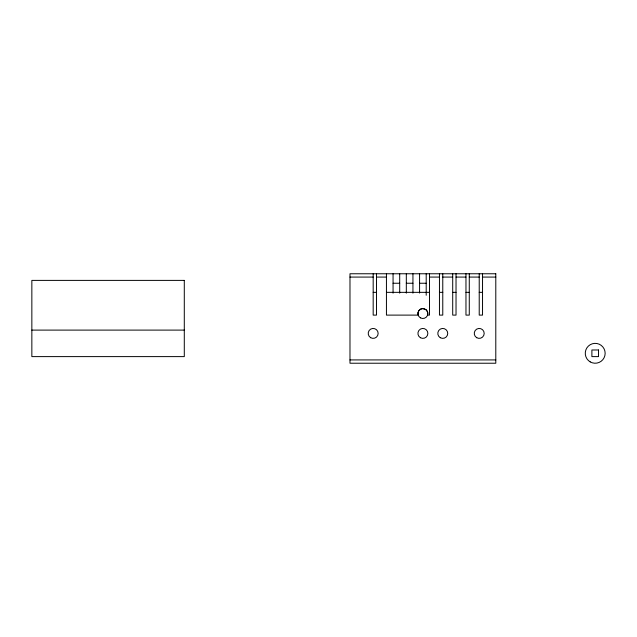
<?xml version="1.0" encoding="UTF-8"?>
<svg xmlns="http://www.w3.org/2000/svg" width="637" height="637" viewBox="0 0 637 637"><rect width="100%" height="100%" fill="white"/><g stroke="black" fill="none" stroke-linecap="round" stroke-linejoin="round"><path stroke-width="0.96" d="M349.984 277.079L373.178 277.079M376.491 277.079L386.436 277.079M429.513 277.079L439.458 277.079M442.771 277.079L452.708 277.079M456.028 277.079L465.966 277.079M469.278 277.079L479.223 277.079M482.535 277.079L495.793 277.079M393.061 283.242L399.694 283.242M406.318 283.242L412.943 283.242M419.576 283.242L426.201 283.242M373.178 292.343L376.491 292.343M386.436 292.343L429.513 292.343M439.458 292.343L442.771 292.343M452.708 292.343L456.028 292.343M465.966 292.343L469.278 292.343M479.223 292.343L482.535 292.343M31.85 330.101L184.292 330.101M349.984 359.921L495.793 359.921M482.535 273.767L482.535 315.108L479.223 315.108L479.223 273.767M469.278 273.767L469.278 315.108L465.966 315.108L465.966 273.767M456.028 273.767L456.028 315.108L452.708 315.108L452.708 273.767M442.771 273.767L442.771 315.108L439.458 315.108L439.458 273.767M429.513 273.767L429.513 315.108L427.602 315.108L427.722 312.361L426.376 309.988L422.888 308.555L420.587 309.12L418.843 310.641L417.968 312.823L418.175 315.108L386.436 315.108L386.436 273.767M426.201 273.767L426.201 295.257M419.576 273.767L419.576 293.084M412.943 273.767L412.943 293.155M406.318 273.767L406.318 293.155M399.694 273.767L399.694 293.155M393.061 273.767L393.061 293.155M376.491 273.767L376.491 315.108L373.178 315.108L373.178 273.767M495.793 273.767L349.984 273.767L349.984 363.225L495.793 363.233L495.793 273.775M184.292 280.391L31.85 280.391L31.85 356.609L184.292 356.609L184.292 280.391M598.525 349.984L591.892 349.984L591.892 356.609L598.525 356.609L598.525 349.984M420.404 317.831A4.969 4.969 0 0 0 427.857 313.531A4.969 4.969 0 0 0 420.404 309.224A4.969 4.969 0 0 0 420.404 317.831M370.694 337.714A4.969 4.969 0 0 0 378.147 333.414A4.969 4.969 0 0 0 370.694 329.106A4.969 4.969 0 0 0 370.694 337.714M476.739 337.714A4.969 4.969 0 0 0 484.192 333.414A4.969 4.969 0 0 0 476.739 329.106A4.969 4.969 0 0 0 476.739 337.714M420.404 337.714A4.969 4.969 0 0 0 427.857 333.414A4.969 4.969 0 0 0 420.404 329.106A4.969 4.969 0 0 0 420.404 337.714M440.286 337.714A4.969 4.969 0 0 0 447.739 333.414A4.969 4.969 0 0 0 440.286 329.106A4.969 4.969 0 0 0 440.286 337.714M590.236 361.904A9.945 9.945 0 0 0 605.15 353.296A9.945 9.945 0 0 0 590.236 344.689A9.945 9.945 0 0 0 590.236 361.904"/></g></svg>
